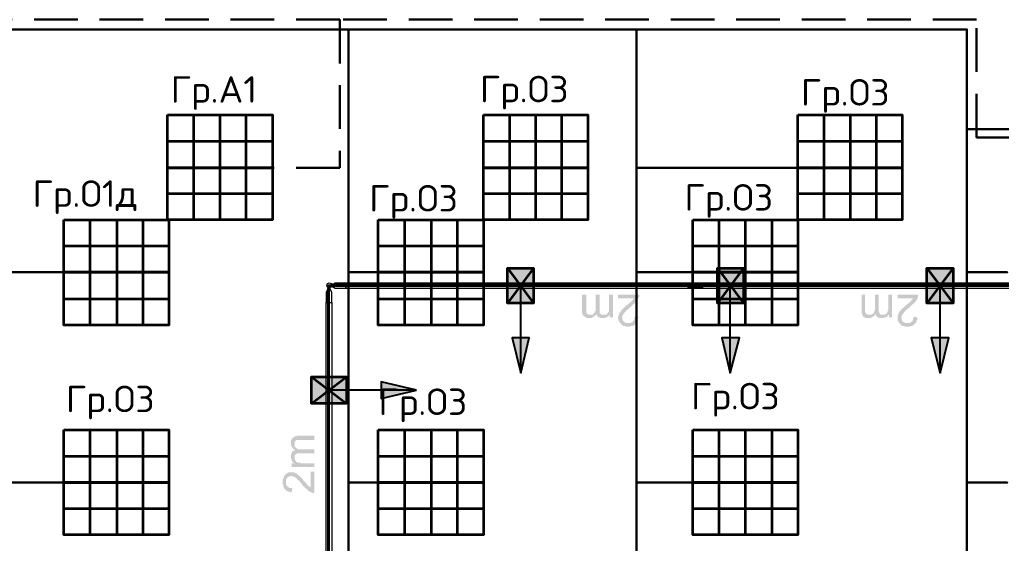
# Model space of a CAD drawing. Header units: metres. Extents: x -1525 to -1043, y -1331 to -1144.
# Drawn here: x -1447.07 to -1441.45, y -1212.29 to -1209.29 of the extents above; entities that cross this region are included whole.
import ezdxf

# ---------------------------------------------------------------- set-up
doc = ezdxf.new("R2010")
doc.units = ezdxf.units.M
doc.header["$MEASUREMENT"] = 0
doc.linetypes.add('( Hidden )', pattern=[0.375, 0.25, -0.125])
doc.layers.add('_ЭОМ', color=10, linetype='Continuous', lineweight=30)
doc.layers.add('ЭС', color=5, linetype='Continuous', lineweight=30)
for name, color, linetype in [('PDF _ITAB-bus', 3, 'Continuous'), ('PDF _ITAB-light', 3, 'Continuous'), ('PDF _ITAB-light direct', 2, 'Continuous')]:
    doc.layers.add(name, color=color, linetype=linetype)
doc.styles.get("Standard").update_dxf_attribs({"font": 'txt.shx', "width": 0.8, "height": 0.0025})

msp = doc.modelspace()

# ---------------------------------------------------------------- hatches: boundary and pattern name
at = {"layer": 'PDF _ITAB-bus', "linetype": 'Continuous', "lineweight": 13, "transparency": 33554559}
for points in [[(-1443.67430277, -1210.86523551), (-1443.67430277, -1210.99439736), (-1443.69448431, -1210.99439736), (-1443.69448431, -1210.97825213), (-1443.69448431, -1210.97825213), (-1443.69852062, -1210.98228844), (-1443.69852062, -1210.98228844), (-1443.70255693, -1210.98632475), (-1443.70255693, -1210.98632475), (-1443.70255693, -1210.99036105), (-1443.70659324, -1210.99036105), (-1443.70659324, -1210.99036105), (-1443.71062954, -1210.99439736), (-1443.71062954, -1210.99439736), (-1443.71466585, -1210.99439736), (-1443.71466585, -1210.99439736), (-1443.71870216, -1210.99439736), (-1443.71870216, -1210.99843367), (-1443.72273847, -1210.99843367), (-1443.72273847, -1210.99843367), (-1443.72677478, -1210.99843367), (-1443.73081108, -1210.99843367), (-1443.73081108, -1210.99843367), (-1443.73484739, -1210.99843367), (-1443.73484739, -1210.99843367), (-1443.7388837, -1210.99843367), (-1443.74292001, -1210.99843367), (-1443.74292001, -1210.99843367), (-1443.74695632, -1210.99843367), (-1443.75099262, -1210.99843367), (-1443.75099262, -1210.99439736), (-1443.75502893, -1210.99439736), (-1443.75502893, -1210.99439736), (-1443.75906524, -1210.99439736), (-1443.75906524, -1210.99439736), (-1443.75906524, -1210.99036105), (-1443.76310155, -1210.99036105), (-1443.76310155, -1210.98632475), (-1443.76713786, -1210.98632475), (-1443.76713786, -1210.98632475), (-1443.76713786, -1210.98228844), (-1443.76713786, -1210.97825213), (-1443.77117416, -1210.97825213), (-1443.77117416, -1210.97421582), (-1443.77117416, -1210.97825213), (-1443.77521047, -1210.98228844), (-1443.77521047, -1210.98228844), (-1443.77924678, -1210.98228844), (-1443.77924678, -1210.98632475), (-1443.77924678, -1210.98632475), (-1443.78328309, -1210.99036105), (-1443.78328309, -1210.99036105), (-1443.7873194, -1210.99036105), (-1443.7873194, -1210.99439736), (-1443.7913557, -1210.99439736), (-1443.7913557, -1210.99439736), (-1443.79539201, -1210.99439736), (-1443.79539201, -1210.99843367), (-1443.79942832, -1210.99843367), (-1443.80346463, -1210.99843367), (-1443.80346463, -1210.99843367), (-1443.80750094, -1210.99843367), (-1443.80750094, -1210.99843367), (-1443.81153724, -1210.99843367), (-1443.81557355, -1210.99843367), (-1443.81557355, -1210.99843367), (-1443.81960986, -1210.99843367), (-1443.82364617, -1210.99843367), (-1443.82364617, -1210.99843367), (-1443.82768248, -1210.99843367), (-1443.82768248, -1210.99439736), (-1443.83171878, -1210.99439736), (-1443.83171878, -1210.99439736), (-1443.83575509, -1210.99439736), (-1443.83575509, -1210.99036105), (-1443.8397914, -1210.99036105), (-1443.8397914, -1210.99036105), (-1443.8397914, -1210.98632475), (-1443.84382771, -1210.98632475), (-1443.84382771, -1210.98632475), (-1443.84382771, -1210.98228844), (-1443.84786402, -1210.98228844), (-1443.84786402, -1210.97825213), (-1443.84786402, -1210.97825213), (-1443.84786402, -1210.97421582), (-1443.84786402, -1210.97421582), (-1443.85190032, -1210.97017951), (-1443.85190032, -1210.96614321), (-1443.85190032, -1210.96614321), (-1443.85190032, -1210.9621069), (-1443.85190032, -1210.95807059), (-1443.85190032, -1210.95807059), (-1443.85190032, -1210.95403428), (-1443.85190032, -1210.86523551), (-1443.82768248, -1210.86523551), (-1443.82768248, -1210.94596167), (-1443.82768248, -1210.94999797), (-1443.82768248, -1210.95403428), (-1443.82768248, -1210.95807059), (-1443.82768248, -1210.95807059), (-1443.82768248, -1210.9621069), (-1443.82768248, -1210.9621069), (-1443.82768248, -1210.96614321), (-1443.82768248, -1210.96614321), (-1443.82768248, -1210.97017951), (-1443.82364617, -1210.97017951), (-1443.82364617, -1210.97421582), (-1443.81960986, -1210.97421582), (-1443.81960986, -1210.97421582), (-1443.81960986, -1210.97421582), (-1443.81557355, -1210.97825213), (-1443.81557355, -1210.97825213), (-1443.81153724, -1210.97825213), (-1443.81153724, -1210.97825213), (-1443.80750094, -1210.97825213), (-1443.80750094, -1210.97825213), (-1443.80346463, -1210.97825213), (-1443.79942832, -1210.97825213), (-1443.79942832, -1210.97825213), (-1443.79539201, -1210.97825213), (-1443.79539201, -1210.97825213), (-1443.7913557, -1210.97825213), (-1443.7913557, -1210.97421582), (-1443.7873194, -1210.97421582), (-1443.7873194, -1210.97421582), (-1443.78328309, -1210.97017951), (-1443.78328309, -1210.97017951), (-1443.78328309, -1210.97017951), (-1443.77924678, -1210.96614321), (-1443.77924678, -1210.96614321), (-1443.77924678, -1210.9621069), (-1443.77924678, -1210.9621069), (-1443.77521047, -1210.95807059), (-1443.77521047, -1210.95807059), (-1443.77521047, -1210.95403428), (-1443.77521047, -1210.95403428), (-1443.77521047, -1210.94999797), (-1443.77521047, -1210.94596167), (-1443.77521047, -1210.94192536), (-1443.77521047, -1210.94192536), (-1443.77521047, -1210.86523551), (-1443.75099262, -1210.86523551), (-1443.75099262, -1210.94999797), (-1443.75099262, -1210.95403428), (-1443.75099262, -1210.95807059), (-1443.75099262, -1210.95807059), (-1443.75099262, -1210.9621069), (-1443.75099262, -1210.9621069), (-1443.75099262, -1210.96614321), (-1443.75099262, -1210.97017951), (-1443.74695632, -1210.97017951), (-1443.74695632, -1210.97017951), (-1443.74695632, -1210.97421582), (-1443.74695632, -1210.97421582), (-1443.74292001, -1210.97421582), (-1443.74292001, -1210.97825213), (-1443.7388837, -1210.97825213), (-1443.7388837, -1210.97825213), (-1443.73484739, -1210.97825213), (-1443.73081108, -1210.97825213), (-1443.73081108, -1210.97825213), (-1443.73081108, -1210.97825213), (-1443.72677478, -1210.97825213), (-1443.72273847, -1210.97825213), (-1443.72273847, -1210.97825213), (-1443.71870216, -1210.97825213), (-1443.71870216, -1210.97825213), (-1443.71466585, -1210.97825213), (-1443.71062954, -1210.97421582), (-1443.71062954, -1210.97421582), (-1443.71062954, -1210.97421582), (-1443.70659324, -1210.97017951), (-1443.70659324, -1210.97017951), (-1443.70659324, -1210.97017951), (-1443.70255693, -1210.96614321), (-1443.70255693, -1210.96614321), (-1443.70255693, -1210.9621069), (-1443.69852062, -1210.9621069), (-1443.69852062, -1210.95807059), (-1443.69852062, -1210.95807059), (-1443.69852062, -1210.95403428), (-1443.69852062, -1210.95403428), (-1443.69852062, -1210.94999797), (-1443.69852062, -1210.94596167), (-1443.69852062, -1210.94596167), (-1443.69852062, -1210.94192536), (-1443.69852062, -1210.93788905), (-1443.69852062, -1210.93788905), (-1443.69852062, -1210.93385274), (-1443.69852062, -1210.93385274), (-1443.69852062, -1210.86523551)], [(-1443.64604862, -1210.88541705), (-1443.64604862, -1210.86523551), (-1443.52495938, -1210.86523551), (-1443.52495938, -1210.86927181), (-1443.52495938, -1210.86927181), (-1443.52495938, -1210.87330812), (-1443.52495938, -1210.87734443), (-1443.52899568, -1210.87734443), (-1443.52899568, -1210.88138074), (-1443.52899568, -1210.88138074), (-1443.52899568, -1210.88138074), (-1443.52899568, -1210.88541705), (-1443.53303199, -1210.88541705), (-1443.53303199, -1210.88945335), (-1443.53303199, -1210.89348966), (-1443.53303199, -1210.89348966), (-1443.5370683, -1210.89752597), (-1443.5370683, -1210.89752597), (-1443.54110461, -1210.90156228), (-1443.54110461, -1210.90156228), (-1443.54110461, -1210.90559859), (-1443.54110461, -1210.90559859), (-1443.54514092, -1210.90559859), (-1443.54514092, -1210.90963489), (-1443.54917722, -1210.90963489), (-1443.54917722, -1210.90963489), (-1443.54917722, -1210.9136712), (-1443.55321353, -1210.9136712), (-1443.55321353, -1210.91770751), (-1443.55724984, -1210.91770751), (-1443.55724984, -1210.91770751), (-1443.56128615, -1210.92174382), (-1443.56128615, -1210.92174382), (-1443.56532246, -1210.92578013), (-1443.56532246, -1210.92578013), (-1443.56935876, -1210.92981643), (-1443.56935876, -1210.92981643), (-1443.57339507, -1210.93385274), (-1443.57339507, -1210.93385274), (-1443.57743138, -1210.93788905), (-1443.58146769, -1210.93788905), (-1443.58146769, -1210.94192536), (-1443.585504, -1210.94192536), (-1443.585504, -1210.94596167), (-1443.5895403, -1210.94596167), (-1443.5895403, -1210.94999797), (-1443.59357661, -1210.94999797), (-1443.59357661, -1210.94999797), (-1443.59761292, -1210.95403428), (-1443.59761292, -1210.95403428), (-1443.60164923, -1210.95807059), (-1443.60164923, -1210.95807059), (-1443.60164923, -1210.9621069), (-1443.60568554, -1210.9621069), (-1443.60568554, -1210.9621069), (-1443.60568554, -1210.96614321), (-1443.60972184, -1210.96614321), (-1443.60972184, -1210.96614321), (-1443.60972184, -1210.97017951), (-1443.60972184, -1210.97017951), (-1443.61375815, -1210.97421582), (-1443.61375815, -1210.97421582), (-1443.61779446, -1210.97825213), (-1443.61779446, -1210.97825213), (-1443.61779446, -1210.98228844), (-1443.61779446, -1210.98228844), (-1443.62183077, -1210.98632475), (-1443.62183077, -1210.99036105), (-1443.62183077, -1210.99036105), (-1443.62183077, -1210.99439736), (-1443.62183077, -1210.99439736), (-1443.62183077, -1210.99843367), (-1443.62183077, -1210.99843367), (-1443.62183077, -1211.00246998), (-1443.62183077, -1211.00246998), (-1443.62183077, -1211.00650629), (-1443.61779446, -1211.01054259), (-1443.61779446, -1211.01054259), (-1443.61779446, -1211.0145789), (-1443.61779446, -1211.0145789), (-1443.61375815, -1211.01861521), (-1443.61375815, -1211.01861521), (-1443.61375815, -1211.01861521), (-1443.60972184, -1211.01861521), (-1443.60972184, -1211.02265152), (-1443.60568554, -1211.02265152), (-1443.60568554, -1211.02265152), (-1443.60164923, -1211.02668783), (-1443.60164923, -1211.02668783), (-1443.59761292, -1211.02668783), (-1443.59761292, -1211.02668783), (-1443.59357661, -1211.02668783), (-1443.5895403, -1211.02668783), (-1443.5895403, -1211.02668783), (-1443.585504, -1211.02668783), (-1443.58146769, -1211.02668783), (-1443.58146769, -1211.02668783), (-1443.57743138, -1211.02668783), (-1443.57339507, -1211.02668783), (-1443.57339507, -1211.02668783), (-1443.56935876, -1211.02265152), (-1443.56935876, -1211.02265152), (-1443.56532246, -1211.02265152), (-1443.56532246, -1211.01861521), (-1443.56128615, -1211.01861521), (-1443.56128615, -1211.01861521), (-1443.56128615, -1211.01861521), (-1443.56128615, -1211.0145789), (-1443.55724984, -1211.0145789), (-1443.55724984, -1211.01054259), (-1443.55724984, -1211.01054259), (-1443.55321353, -1211.00650629), (-1443.55321353, -1211.00246998), (-1443.55321353, -1211.00246998), (-1443.55321353, -1210.99843367), (-1443.55321353, -1210.99843367), (-1443.55321353, -1210.99439736), (-1443.55321353, -1210.99036105), (-1443.52899568, -1210.99439736), (-1443.52899568, -1210.99843367), (-1443.52899568, -1210.99843367), (-1443.53303199, -1211.00246998), (-1443.53303199, -1211.00650629), (-1443.53303199, -1211.00650629), (-1443.53303199, -1211.01054259), (-1443.53303199, -1211.01054259), (-1443.53303199, -1211.0145789), (-1443.5370683, -1211.01861521), (-1443.5370683, -1211.01861521), (-1443.5370683, -1211.02265152), (-1443.54110461, -1211.02265152), (-1443.54110461, -1211.02668783), (-1443.54110461, -1211.02668783), (-1443.54514092, -1211.02668783), (-1443.54514092, -1211.03072413), (-1443.54514092, -1211.03072413), (-1443.54917722, -1211.03476044), (-1443.54917722, -1211.03476044), (-1443.54917722, -1211.03476044), (-1443.55321353, -1211.03879675), (-1443.55321353, -1211.03879675), (-1443.55724984, -1211.03879675), (-1443.55724984, -1211.03879675), (-1443.56128615, -1211.04283306), (-1443.56532246, -1211.04283306), (-1443.56532246, -1211.04283306), (-1443.56935876, -1211.04283306), (-1443.56935876, -1211.04283306), (-1443.57339507, -1211.04283306), (-1443.57743138, -1211.04686937), (-1443.57743138, -1211.04686937), (-1443.58146769, -1211.04686937), (-1443.58146769, -1211.04686937), (-1443.585504, -1211.04686937), (-1443.5895403, -1211.04686937), (-1443.5895403, -1211.04686937), (-1443.59357661, -1211.04686937), (-1443.59761292, -1211.04686937), (-1443.59761292, -1211.04686937), (-1443.60164923, -1211.04686937), (-1443.60568554, -1211.04283306), (-1443.60568554, -1211.04283306), (-1443.60972184, -1211.04283306), (-1443.60972184, -1211.04283306), (-1443.61375815, -1211.04283306), (-1443.61779446, -1211.04283306), (-1443.61779446, -1211.03879675), (-1443.62183077, -1211.03879675), (-1443.62183077, -1211.03879675), (-1443.62586708, -1211.03476044), (-1443.62586708, -1211.03476044), (-1443.62586708, -1211.03476044), (-1443.62990338, -1211.03072413), (-1443.62990338, -1211.03072413), (-1443.62990338, -1211.03072413), (-1443.63393969, -1211.02668783), (-1443.63393969, -1211.02668783), (-1443.637976, -1211.02265152), (-1443.637976, -1211.02265152), (-1443.637976, -1211.01861521), (-1443.637976, -1211.01861521), (-1443.64201231, -1211.0145789), (-1443.64201231, -1211.0145789), (-1443.64201231, -1211.01054259), (-1443.64201231, -1211.01054259), (-1443.64201231, -1211.00650629), (-1443.64201231, -1211.00650629), (-1443.64604862, -1211.00246998), (-1443.64604862, -1210.99843367), (-1443.64604862, -1210.99843367), (-1443.64604862, -1210.99439736), (-1443.64604862, -1210.99439736), (-1443.64604862, -1210.99036105), (-1443.64604862, -1210.99036105), (-1443.64201231, -1210.98632475), (-1443.64201231, -1210.98228844), (-1443.64201231, -1210.98228844), (-1443.64201231, -1210.97825213), (-1443.64201231, -1210.97825213), (-1443.64201231, -1210.97421582), (-1443.637976, -1210.97421582), (-1443.637976, -1210.97017951), (-1443.637976, -1210.97017951), (-1443.637976, -1210.96614321), (-1443.63393969, -1210.96614321), (-1443.63393969, -1210.9621069), (-1443.62990338, -1210.9621069), (-1443.62990338, -1210.95807059), (-1443.62990338, -1210.95807059), (-1443.62586708, -1210.95403428), (-1443.62586708, -1210.95403428), (-1443.62586708, -1210.94999797), (-1443.62183077, -1210.94999797), (-1443.62183077, -1210.94999797), (-1443.62183077, -1210.94596167), (-1443.61779446, -1210.94596167), (-1443.61779446, -1210.94596167), (-1443.61779446, -1210.94192536), (-1443.61375815, -1210.94192536), (-1443.61375815, -1210.93788905), (-1443.60972184, -1210.93788905), (-1443.60972184, -1210.93788905), (-1443.60568554, -1210.93385274), (-1443.60568554, -1210.93385274), (-1443.60164923, -1210.92981643), (-1443.60164923, -1210.92981643), (-1443.59761292, -1210.92578013), (-1443.59357661, -1210.92578013), (-1443.59357661, -1210.92174382), (-1443.5895403, -1210.92174382), (-1443.5895403, -1210.91770751), (-1443.585504, -1210.91770751), (-1443.58146769, -1210.9136712), (-1443.58146769, -1210.9136712), (-1443.57743138, -1210.90963489), (-1443.57743138, -1210.90963489), (-1443.57339507, -1210.90559859), (-1443.57339507, -1210.90559859), (-1443.56935876, -1210.90559859), (-1443.56935876, -1210.90156228), (-1443.56935876, -1210.90156228), (-1443.56935876, -1210.90156228), (-1443.56532246, -1210.89752597), (-1443.56532246, -1210.89752597), (-1443.56532246, -1210.89752597), (-1443.56128615, -1210.89348966), (-1443.56128615, -1210.89348966), (-1443.56128615, -1210.88945335), (-1443.55724984, -1210.88945335), (-1443.55724984, -1210.88541705), (-1443.55724984, -1210.88541705)], [(-1442.07862077, -1210.86523551), (-1442.07862077, -1210.99439736), (-1442.094766, -1210.99439736), (-1442.094766, -1210.97825213), (-1442.09880231, -1210.97825213), (-1442.09880231, -1210.98228844), (-1442.10283862, -1210.98228844), (-1442.10283862, -1210.98632475), (-1442.10283862, -1210.98632475), (-1442.10687493, -1210.99036105), (-1442.10687493, -1210.99036105), (-1442.11091123, -1210.99036105), (-1442.11091123, -1210.99439736), (-1442.11494754, -1210.99439736), (-1442.11494754, -1210.99439736), (-1442.11898385, -1210.99439736), (-1442.11898385, -1210.99439736), (-1442.12302016, -1210.99843367), (-1442.12302016, -1210.99843367), (-1442.12705647, -1210.99843367), (-1442.13109277, -1210.99843367), (-1442.13109277, -1210.99843367), (-1442.13512908, -1210.99843367), (-1442.13512908, -1210.99843367), (-1442.13916539, -1210.99843367), (-1442.1432017, -1210.99843367), (-1442.1432017, -1210.99843367), (-1442.14723801, -1210.99843367), (-1442.15127431, -1210.99843367), (-1442.15127431, -1210.99843367), (-1442.15531062, -1210.99439736), (-1442.15531062, -1210.99439736), (-1442.15934693, -1210.99439736), (-1442.15934693, -1210.99439736), (-1442.15934693, -1210.99439736), (-1442.16338324, -1210.99036105), (-1442.16338324, -1210.99036105), (-1442.16741955, -1210.98632475), (-1442.16741955, -1210.98632475), (-1442.16741955, -1210.98632475), (-1442.17145585, -1210.98228844), (-1442.17145585, -1210.97825213), (-1442.17145585, -1210.97825213), (-1442.17145585, -1210.97421582), (-1442.17549216, -1210.97825213), (-1442.17549216, -1210.98228844), (-1442.17952847, -1210.98228844), (-1442.17952847, -1210.98228844), (-1442.17952847, -1210.98632475), (-1442.18356478, -1210.98632475), (-1442.18356478, -1210.99036105), (-1442.18760109, -1210.99036105), (-1442.18760109, -1210.99036105), (-1442.19163739, -1210.99439736), (-1442.19163739, -1210.99439736), (-1442.1956737, -1210.99439736), (-1442.1956737, -1210.99439736), (-1442.19971001, -1210.99843367), (-1442.19971001, -1210.99843367), (-1442.20374632, -1210.99843367), (-1442.20778263, -1210.99843367), (-1442.20778263, -1210.99843367), (-1442.21181893, -1210.99843367), (-1442.21181893, -1210.99843367), (-1442.21585524, -1210.99843367), (-1442.21989155, -1210.99843367), (-1442.21989155, -1210.99843367), (-1442.22392786, -1210.99843367), (-1442.22796417, -1210.99843367), (-1442.22796417, -1210.99843367), (-1442.23200047, -1210.99439736), (-1442.23200047, -1210.99439736), (-1442.23603678, -1210.99439736), (-1442.23603678, -1210.99439736), (-1442.24007309, -1210.99036105), (-1442.24007309, -1210.99036105), (-1442.2441094, -1210.99036105), (-1442.2441094, -1210.98632475), (-1442.2441094, -1210.98632475), (-1442.2441094, -1210.98632475), (-1442.24814571, -1210.98228844), (-1442.24814571, -1210.98228844), (-1442.24814571, -1210.97825213), (-1442.24814571, -1210.97825213), (-1442.25218201, -1210.97421582), (-1442.25218201, -1210.97421582), (-1442.25218201, -1210.97017951), (-1442.25218201, -1210.96614321), (-1442.25218201, -1210.96614321), (-1442.25218201, -1210.9621069), (-1442.25218201, -1210.95807059), (-1442.25218201, -1210.95807059), (-1442.25218201, -1210.95403428), (-1442.25218201, -1210.86523551), (-1442.23200047, -1210.86523551), (-1442.23200047, -1210.94596167), (-1442.23200047, -1210.94999797), (-1442.23200047, -1210.95403428), (-1442.23200047, -1210.95807059), (-1442.23200047, -1210.95807059), (-1442.23200047, -1210.9621069), (-1442.23200047, -1210.9621069), (-1442.23200047, -1210.96614321), (-1442.22796417, -1210.96614321), (-1442.22796417, -1210.97017951), (-1442.22796417, -1210.97017951), (-1442.22392786, -1210.97421582), (-1442.22392786, -1210.97421582), (-1442.21989155, -1210.97421582), (-1442.21989155, -1210.97421582), (-1442.21989155, -1210.97825213), (-1442.21585524, -1210.97825213), (-1442.21585524, -1210.97825213), (-1442.21181893, -1210.97825213), (-1442.21181893, -1210.97825213), (-1442.20778263, -1210.97825213), (-1442.20778263, -1210.97825213), (-1442.20374632, -1210.97825213), (-1442.19971001, -1210.97825213), (-1442.19971001, -1210.97825213), (-1442.1956737, -1210.97825213), (-1442.1956737, -1210.97825213), (-1442.19163739, -1210.97421582), (-1442.19163739, -1210.97421582), (-1442.18760109, -1210.97421582), (-1442.18760109, -1210.97017951), (-1442.18760109, -1210.97017951), (-1442.18356478, -1210.97017951), (-1442.18356478, -1210.96614321), (-1442.18356478, -1210.96614321), (-1442.17952847, -1210.9621069), (-1442.17952847, -1210.9621069), (-1442.17952847, -1210.95807059), (-1442.17952847, -1210.95807059), (-1442.17952847, -1210.95403428), (-1442.17549216, -1210.95403428), (-1442.17549216, -1210.94999797), (-1442.17549216, -1210.94596167), (-1442.17549216, -1210.94192536), (-1442.17549216, -1210.94192536), (-1442.17549216, -1210.86523551), (-1442.15531062, -1210.86523551), (-1442.15531062, -1210.94999797), (-1442.15531062, -1210.95403428), (-1442.15531062, -1210.95807059), (-1442.15531062, -1210.95807059), (-1442.15531062, -1210.9621069), (-1442.15127431, -1210.9621069), (-1442.15127431, -1210.96614321), (-1442.15127431, -1210.97017951), (-1442.15127431, -1210.97017951), (-1442.15127431, -1210.97017951), (-1442.14723801, -1210.97421582), (-1442.14723801, -1210.97421582), (-1442.14723801, -1210.97421582), (-1442.1432017, -1210.97825213), (-1442.1432017, -1210.97825213), (-1442.13916539, -1210.97825213), (-1442.13916539, -1210.97825213), (-1442.13512908, -1210.97825213), (-1442.13109277, -1210.97825213), (-1442.13109277, -1210.97825213), (-1442.12705647, -1210.97825213), (-1442.12705647, -1210.97825213), (-1442.12302016, -1210.97825213), (-1442.12302016, -1210.97825213), (-1442.11898385, -1210.97825213), (-1442.11898385, -1210.97825213), (-1442.11494754, -1210.97421582), (-1442.11494754, -1210.97421582), (-1442.11091123, -1210.97421582), (-1442.11091123, -1210.97017951), (-1442.10687493, -1210.97017951), (-1442.10687493, -1210.97017951), (-1442.10687493, -1210.96614321), (-1442.10283862, -1210.96614321), (-1442.10283862, -1210.9621069), (-1442.10283862, -1210.9621069), (-1442.10283862, -1210.95807059), (-1442.10283862, -1210.95807059), (-1442.10283862, -1210.95403428), (-1442.09880231, -1210.95403428), (-1442.09880231, -1210.94999797), (-1442.09880231, -1210.94596167), (-1442.09880231, -1210.94596167), (-1442.09880231, -1210.94192536), (-1442.09880231, -1210.93788905), (-1442.09880231, -1210.93788905), (-1442.09880231, -1210.93385274), (-1442.09880231, -1210.93385274), (-1442.09880231, -1210.86523551)], [(-1442.04633031, -1210.88541705), (-1442.04633031, -1210.86523551), (-1441.92927737, -1210.86523551), (-1441.92927737, -1210.86927181), (-1441.92927737, -1210.86927181), (-1441.92927737, -1210.87330812), (-1441.92927737, -1210.87734443), (-1441.92927737, -1210.87734443), (-1441.92927737, -1210.88138074), (-1441.92927737, -1210.88138074), (-1441.93331368, -1210.88138074), (-1441.93331368, -1210.88541705), (-1441.93331368, -1210.88541705), (-1441.93331368, -1210.88945335), (-1441.93734999, -1210.89348966), (-1441.93734999, -1210.89348966), (-1441.93734999, -1210.89752597), (-1441.9413863, -1210.89752597), (-1441.9413863, -1210.90156228), (-1441.9413863, -1210.90156228), (-1441.94542261, -1210.90559859), (-1441.94542261, -1210.90559859), (-1441.94542261, -1210.90559859), (-1441.94945891, -1210.90963489), (-1441.94945891, -1210.90963489), (-1441.94945891, -1210.90963489), (-1441.95349522, -1210.9136712), (-1441.95349522, -1210.9136712), (-1441.95753153, -1210.91770751), (-1441.95753153, -1210.91770751), (-1441.96156784, -1210.91770751), (-1441.96156784, -1210.92174382), (-1441.96156784, -1210.92174382), (-1441.96560415, -1210.92578013), (-1441.96964045, -1210.92578013), (-1441.96964045, -1210.92981643), (-1441.97367676, -1210.92981643), (-1441.97367676, -1210.93385274), (-1441.97771307, -1210.93385274), (-1441.97771307, -1210.93788905), (-1441.98174938, -1210.93788905), (-1441.98578569, -1210.94192536), (-1441.98578569, -1210.94192536), (-1441.98982199, -1210.94596167), (-1441.98982199, -1210.94596167), (-1441.9938583, -1210.94999797), (-1441.9938583, -1210.94999797), (-1441.99789461, -1210.94999797), (-1441.99789461, -1210.95403428), (-1442.00193092, -1210.95403428), (-1442.00193092, -1210.95807059), (-1442.00193092, -1210.95807059), (-1442.00596723, -1210.9621069), (-1442.00596723, -1210.9621069), (-1442.01000353, -1210.9621069), (-1442.01000353, -1210.96614321), (-1442.01000353, -1210.96614321), (-1442.01000353, -1210.96614321), (-1442.01403984, -1210.97017951), (-1442.01403984, -1210.97017951), (-1442.01403984, -1210.97421582), (-1442.01807615, -1210.97421582), (-1442.01807615, -1210.97825213), (-1442.01807615, -1210.97825213), (-1442.02211246, -1210.98228844), (-1442.02211246, -1210.98228844), (-1442.02211246, -1210.98632475), (-1442.02211246, -1210.99036105), (-1442.02211246, -1210.99036105), (-1442.02211246, -1210.99439736), (-1442.02614877, -1210.99439736), (-1442.02614877, -1210.99843367), (-1442.02211246, -1210.99843367), (-1442.02211246, -1211.00246998), (-1442.02211246, -1211.00246998), (-1442.02211246, -1211.00650629), (-1442.02211246, -1211.01054259), (-1442.02211246, -1211.01054259), (-1442.01807615, -1211.0145789), (-1442.01807615, -1211.0145789), (-1442.01807615, -1211.01861521), (-1442.01403984, -1211.01861521), (-1442.01403984, -1211.01861521), (-1442.01403984, -1211.01861521), (-1442.01000353, -1211.02265152), (-1442.01000353, -1211.02265152), (-1442.00596723, -1211.02265152), (-1442.00596723, -1211.02668783), (-1442.00193092, -1211.02668783), (-1442.00193092, -1211.02668783), (-1441.99789461, -1211.02668783), (-1441.9938583, -1211.02668783), (-1441.9938583, -1211.02668783), (-1441.98982199, -1211.02668783), (-1441.98578569, -1211.02668783), (-1441.98578569, -1211.02668783), (-1441.98174938, -1211.02668783), (-1441.98174938, -1211.02668783), (-1441.97771307, -1211.02668783), (-1441.97367676, -1211.02668783), (-1441.97367676, -1211.02265152), (-1441.96964045, -1211.02265152), (-1441.96964045, -1211.02265152), (-1441.96560415, -1211.01861521), (-1441.96560415, -1211.01861521), (-1441.96560415, -1211.01861521), (-1441.96156784, -1211.01861521), (-1441.96156784, -1211.0145789), (-1441.96156784, -1211.0145789), (-1441.95753153, -1211.01054259), (-1441.95753153, -1211.01054259), (-1441.95753153, -1211.00650629), (-1441.95753153, -1211.00246998), (-1441.95753153, -1211.00246998), (-1441.95753153, -1210.99843367), (-1441.95349522, -1210.99843367), (-1441.95349522, -1210.99439736), (-1441.95349522, -1210.99036105), (-1441.93331368, -1210.99439736), (-1441.93331368, -1210.99843367), (-1441.93331368, -1210.99843367), (-1441.93331368, -1211.00246998), (-1441.93331368, -1211.00650629), (-1441.93331368, -1211.00650629), (-1441.93734999, -1211.01054259), (-1441.93734999, -1211.01054259), (-1441.93734999, -1211.0145789), (-1441.93734999, -1211.01861521), (-1441.93734999, -1211.01861521), (-1441.9413863, -1211.02265152), (-1441.9413863, -1211.02265152), (-1441.9413863, -1211.02668783), (-1441.94542261, -1211.02668783), (-1441.94542261, -1211.02668783), (-1441.94542261, -1211.03072413), (-1441.94945891, -1211.03072413), (-1441.94945891, -1211.03476044), (-1441.95349522, -1211.03476044), (-1441.95349522, -1211.03476044), (-1441.95349522, -1211.03879675), (-1441.95753153, -1211.03879675), (-1441.95753153, -1211.03879675), (-1441.96156784, -1211.03879675), (-1441.96156784, -1211.04283306), (-1441.96560415, -1211.04283306), (-1441.96964045, -1211.04283306), (-1441.96964045, -1211.04283306), (-1441.97367676, -1211.04283306), (-1441.97367676, -1211.04283306), (-1441.97771307, -1211.04686937), (-1441.98174938, -1211.04686937), (-1441.98174938, -1211.04686937), (-1441.98578569, -1211.04686937), (-1441.98982199, -1211.04686937), (-1441.98982199, -1211.04686937), (-1441.9938583, -1211.04686937), (-1441.99789461, -1211.04686937), (-1441.99789461, -1211.04686937), (-1442.00193092, -1211.04686937), (-1442.00596723, -1211.04686937), (-1442.00596723, -1211.04283306), (-1442.01000353, -1211.04283306), (-1442.01000353, -1211.04283306), (-1442.01403984, -1211.04283306), (-1442.01807615, -1211.04283306), (-1442.01807615, -1211.04283306), (-1442.02211246, -1211.03879675), (-1442.02211246, -1211.03879675), (-1442.02614877, -1211.03879675), (-1442.02614877, -1211.03476044), (-1442.02614877, -1211.03476044), (-1442.03018507, -1211.03476044), (-1442.03018507, -1211.03072413), (-1442.03018507, -1211.03072413), (-1442.03422138, -1211.03072413), (-1442.03422138, -1211.02668783), (-1442.03825769, -1211.02668783), (-1442.03825769, -1211.02265152), (-1442.03825769, -1211.02265152), (-1442.042294, -1211.01861521), (-1442.042294, -1211.01861521), (-1442.042294, -1211.0145789), (-1442.042294, -1211.0145789), (-1442.04633031, -1211.01054259), (-1442.04633031, -1211.01054259), (-1442.04633031, -1211.00650629), (-1442.04633031, -1211.00650629), (-1442.04633031, -1211.00246998), (-1442.04633031, -1210.99843367), (-1442.04633031, -1210.99843367), (-1442.04633031, -1210.99439736), (-1442.04633031, -1210.99439736), (-1442.04633031, -1210.99036105), (-1442.04633031, -1210.99036105), (-1442.04633031, -1210.98632475), (-1442.04633031, -1210.98228844), (-1442.04633031, -1210.98228844), (-1442.042294, -1210.97825213), (-1442.042294, -1210.97825213), (-1442.042294, -1210.97421582), (-1442.042294, -1210.97421582), (-1442.042294, -1210.97017951), (-1442.03825769, -1210.97017951), (-1442.03825769, -1210.96614321), (-1442.03825769, -1210.96614321), (-1442.03422138, -1210.9621069), (-1442.03422138, -1210.9621069), (-1442.03422138, -1210.95807059), (-1442.03018507, -1210.95807059), (-1442.03018507, -1210.95403428), (-1442.02614877, -1210.95403428), (-1442.02614877, -1210.94999797), (-1442.02614877, -1210.94999797), (-1442.02614877, -1210.94999797), (-1442.02211246, -1210.94596167), (-1442.02211246, -1210.94596167), (-1442.01807615, -1210.94596167), (-1442.01807615, -1210.94192536), (-1442.01807615, -1210.94192536), (-1442.01403984, -1210.93788905), (-1442.01403984, -1210.93788905), (-1442.01000353, -1210.93788905), (-1442.01000353, -1210.93385274), (-1442.00596723, -1210.93385274), (-1442.00596723, -1210.92981643), (-1442.00193092, -1210.92981643), (-1442.00193092, -1210.92578013), (-1441.99789461, -1210.92578013), (-1441.9938583, -1210.92174382), (-1441.9938583, -1210.92174382), (-1441.98982199, -1210.91770751), (-1441.98982199, -1210.91770751), (-1441.98578569, -1210.9136712), (-1441.98174938, -1210.9136712), (-1441.98174938, -1210.90963489), (-1441.97771307, -1210.90963489), (-1441.97771307, -1210.90559859), (-1441.97367676, -1210.90559859), (-1441.97367676, -1210.90559859), (-1441.97367676, -1210.90156228), (-1441.96964045, -1210.90156228), (-1441.96964045, -1210.90156228), (-1441.96964045, -1210.89752597), (-1441.96964045, -1210.89752597), (-1441.96560415, -1210.89752597), (-1441.96560415, -1210.89348966), (-1441.96156784, -1210.89348966), (-1441.96156784, -1210.88945335), (-1441.96156784, -1210.88945335), (-1441.95753153, -1210.88541705), (-1441.95753153, -1210.88541705)], [(-1445.38510093, -1211.84867737), (-1445.51426278, -1211.84867737), (-1445.51426278, -1211.82849583), (-1445.49811755, -1211.82849583), (-1445.49811755, -1211.82849583), (-1445.50215386, -1211.82445952), (-1445.50215386, -1211.82445952), (-1445.50619017, -1211.82445952), (-1445.50619017, -1211.82042321), (-1445.51022647, -1211.82042321), (-1445.51022647, -1211.8163869), (-1445.51022647, -1211.8163869), (-1445.51426278, -1211.8123506), (-1445.51426278, -1211.8123506), (-1445.51426278, -1211.8123506), (-1445.51426278, -1211.80831429), (-1445.51426278, -1211.80427798), (-1445.51829909, -1211.80427798), (-1445.51829909, -1211.80024167), (-1445.51829909, -1211.80024167), (-1445.51829909, -1211.79620536), (-1445.51829909, -1211.79216906), (-1445.51829909, -1211.79216906), (-1445.51829909, -1211.78813275), (-1445.51829909, -1211.78813275), (-1445.51829909, -1211.78409644), (-1445.51829909, -1211.78006013), (-1445.51829909, -1211.78006013), (-1445.51829909, -1211.77602382), (-1445.51829909, -1211.77602382), (-1445.51426278, -1211.77198752), (-1445.51426278, -1211.76795121), (-1445.51426278, -1211.76795121), (-1445.51426278, -1211.7639149), (-1445.51426278, -1211.7639149), (-1445.51022647, -1211.7639149), (-1445.51022647, -1211.75987859), (-1445.50619017, -1211.75987859), (-1445.50619017, -1211.75987859), (-1445.50215386, -1211.75584228), (-1445.50215386, -1211.75584228), (-1445.49811755, -1211.75584228), (-1445.49811755, -1211.75180598), (-1445.49408124, -1211.75180598), (-1445.49811755, -1211.75180598), (-1445.49811755, -1211.74776967), (-1445.50215386, -1211.74776967), (-1445.50215386, -1211.74776967), (-1445.50619017, -1211.74373336), (-1445.50619017, -1211.74373336), (-1445.51022647, -1211.73969705), (-1445.51022647, -1211.73969705), (-1445.51022647, -1211.73566074), (-1445.51426278, -1211.73566074), (-1445.51426278, -1211.73162444), (-1445.51426278, -1211.73162444), (-1445.51426278, -1211.72758813), (-1445.51829909, -1211.72758813), (-1445.51829909, -1211.72355182), (-1445.51829909, -1211.72355182), (-1445.51829909, -1211.71951551), (-1445.51829909, -1211.7154792), (-1445.51829909, -1211.7154792), (-1445.51829909, -1211.7114429), (-1445.51829909, -1211.7114429), (-1445.51829909, -1211.70740659), (-1445.51829909, -1211.70337028), (-1445.51829909, -1211.70337028), (-1445.51829909, -1211.69933397), (-1445.51829909, -1211.69529766), (-1445.51426278, -1211.69529766), (-1445.51426278, -1211.69126136), (-1445.51426278, -1211.69126136), (-1445.51426278, -1211.68722505), (-1445.51022647, -1211.68722505), (-1445.51022647, -1211.68318874), (-1445.51022647, -1211.68318874), (-1445.50619017, -1211.68318874), (-1445.50619017, -1211.68318874), (-1445.50619017, -1211.67915243), (-1445.50215386, -1211.67915243), (-1445.50215386, -1211.67915243), (-1445.49811755, -1211.67511612), (-1445.49811755, -1211.67511612), (-1445.49408124, -1211.67511612), (-1445.49408124, -1211.67511612), (-1445.49004493, -1211.67511612), (-1445.48600863, -1211.67511612), (-1445.48600863, -1211.67107982), (-1445.48197232, -1211.67107982), (-1445.47793601, -1211.67107982), (-1445.47793601, -1211.67107982), (-1445.4738997, -1211.67107982), (-1445.38510093, -1211.67107982), (-1445.38510093, -1211.69529766), (-1445.46582709, -1211.69529766), (-1445.46986339, -1211.69529766), (-1445.4738997, -1211.69529766), (-1445.47793601, -1211.69529766), (-1445.47793601, -1211.69529766), (-1445.48197232, -1211.69529766), (-1445.48197232, -1211.69529766), (-1445.48600863, -1211.69529766), (-1445.48600863, -1211.69529766), (-1445.49004493, -1211.69933397), (-1445.49004493, -1211.69933397), (-1445.49408124, -1211.69933397), (-1445.49408124, -1211.70337028), (-1445.49408124, -1211.70337028), (-1445.49408124, -1211.70337028), (-1445.49811755, -1211.70740659), (-1445.49811755, -1211.70740659), (-1445.49811755, -1211.7114429), (-1445.49811755, -1211.7114429), (-1445.49811755, -1211.7154792), (-1445.49811755, -1211.7154792), (-1445.49811755, -1211.71951551), (-1445.49811755, -1211.72355182), (-1445.49811755, -1211.72355182), (-1445.49811755, -1211.72758813), (-1445.49811755, -1211.73162444), (-1445.49811755, -1211.73162444), (-1445.49408124, -1211.73566074), (-1445.49408124, -1211.73566074), (-1445.49408124, -1211.73969705), (-1445.49004493, -1211.73969705), (-1445.49004493, -1211.73969705), (-1445.49004493, -1211.73969705), (-1445.48600863, -1211.74373336), (-1445.48600863, -1211.74373336), (-1445.48197232, -1211.74373336), (-1445.48197232, -1211.74776967), (-1445.47793601, -1211.74776967), (-1445.47793601, -1211.74776967), (-1445.4738997, -1211.74776967), (-1445.4738997, -1211.74776967), (-1445.46986339, -1211.74776967), (-1445.46582709, -1211.74776967), (-1445.46179078, -1211.74776967), (-1445.46179078, -1211.74776967), (-1445.38510093, -1211.74776967), (-1445.38510093, -1211.77198752), (-1445.46986339, -1211.77198752), (-1445.4738997, -1211.77198752), (-1445.47793601, -1211.77198752), (-1445.47793601, -1211.77198752), (-1445.48197232, -1211.77198752), (-1445.48197232, -1211.77198752), (-1445.48600863, -1211.77198752), (-1445.48600863, -1211.77602382), (-1445.49004493, -1211.77602382), (-1445.49004493, -1211.77602382), (-1445.49004493, -1211.77602382), (-1445.49408124, -1211.78006013), (-1445.49408124, -1211.78006013), (-1445.49811755, -1211.78006013), (-1445.49811755, -1211.78409644), (-1445.49811755, -1211.78409644), (-1445.49811755, -1211.78813275), (-1445.49811755, -1211.79216906), (-1445.49811755, -1211.79216906), (-1445.49811755, -1211.79620536), (-1445.49811755, -1211.79620536), (-1445.49811755, -1211.80024167), (-1445.49811755, -1211.80024167), (-1445.49811755, -1211.80427798), (-1445.49811755, -1211.80831429), (-1445.49408124, -1211.80831429), (-1445.49408124, -1211.8123506), (-1445.49408124, -1211.8123506), (-1445.49408124, -1211.8123506), (-1445.49004493, -1211.8163869), (-1445.49004493, -1211.8163869), (-1445.49004493, -1211.82042321), (-1445.48600863, -1211.82042321), (-1445.48197232, -1211.82042321), (-1445.48197232, -1211.82445952), (-1445.48197232, -1211.82445952), (-1445.47793601, -1211.82445952), (-1445.47793601, -1211.82445952), (-1445.4738997, -1211.82445952), (-1445.4738997, -1211.82445952), (-1445.46986339, -1211.82445952), (-1445.46582709, -1211.82445952), (-1445.46582709, -1211.82445952), (-1445.46179078, -1211.82849583), (-1445.45775447, -1211.82849583), (-1445.45775447, -1211.82849583), (-1445.45371816, -1211.82849583), (-1445.45371816, -1211.82849583), (-1445.38510093, -1211.82849583)], [(-1445.40528247, -1211.87693152), (-1445.38510093, -1211.87693152), (-1445.38510093, -1211.99802076), (-1445.38913723, -1211.99802076), (-1445.38913723, -1211.99802076), (-1445.39317354, -1211.99802076), (-1445.39317354, -1211.99802076), (-1445.39720985, -1211.99802076), (-1445.40124616, -1211.99398446), (-1445.40124616, -1211.99398446), (-1445.40124616, -1211.99398446), (-1445.40528247, -1211.99398446), (-1445.40528247, -1211.99398446), (-1445.40931877, -1211.98994815), (-1445.40931877, -1211.98994815), (-1445.41335508, -1211.98994815), (-1445.41739139, -1211.98591184), (-1445.41739139, -1211.98591184), (-1445.4214277, -1211.98591184), (-1445.4214277, -1211.98187553), (-1445.42546401, -1211.98187553), (-1445.42546401, -1211.98187553), (-1445.42546401, -1211.97783922), (-1445.42950031, -1211.97783922), (-1445.42950031, -1211.97783922), (-1445.42950031, -1211.97380292), (-1445.43353662, -1211.97380292), (-1445.43353662, -1211.96976661), (-1445.43757293, -1211.96976661), (-1445.43757293, -1211.96976661), (-1445.43757293, -1211.9657303), (-1445.44160924, -1211.9657303), (-1445.44160924, -1211.96169399), (-1445.44564555, -1211.96169399), (-1445.44564555, -1211.95765768), (-1445.44968185, -1211.95765768), (-1445.44968185, -1211.95362138), (-1445.45371816, -1211.95362138), (-1445.45371816, -1211.94958507), (-1445.45775447, -1211.94554876), (-1445.45775447, -1211.94554876), (-1445.46179078, -1211.94151245), (-1445.46179078, -1211.93747614), (-1445.46582709, -1211.93747614), (-1445.46582709, -1211.93343984), (-1445.46986339, -1211.93343984), (-1445.46986339, -1211.92940353), (-1445.46986339, -1211.92940353), (-1445.4738997, -1211.92536722), (-1445.4738997, -1211.92536722), (-1445.47793601, -1211.92536722), (-1445.47793601, -1211.92133091), (-1445.48197232, -1211.92133091), (-1445.48197232, -1211.9172946), (-1445.48197232, -1211.9172946), (-1445.48600863, -1211.9172946), (-1445.48600863, -1211.9132583), (-1445.48600863, -1211.9132583), (-1445.49004493, -1211.9132583), (-1445.49004493, -1211.9132583), (-1445.49408124, -1211.90922199), (-1445.49408124, -1211.90922199), (-1445.49811755, -1211.90922199), (-1445.49811755, -1211.90518568), (-1445.50215386, -1211.90518568), (-1445.50215386, -1211.90518568), (-1445.50619017, -1211.90518568), (-1445.51022647, -1211.90114937), (-1445.51022647, -1211.90114937), (-1445.51426278, -1211.90114937), (-1445.51426278, -1211.90114937), (-1445.51829909, -1211.90114937), (-1445.51829909, -1211.90114937), (-1445.5223354, -1211.90114937), (-1445.5223354, -1211.90114937), (-1445.52637171, -1211.90518568), (-1445.53040801, -1211.90518568), (-1445.53040801, -1211.90518568), (-1445.53444432, -1211.90518568), (-1445.53444432, -1211.90922199), (-1445.53848063, -1211.90922199), (-1445.53848063, -1211.90922199), (-1445.53848063, -1211.90922199), (-1445.53848063, -1211.9132583), (-1445.54251694, -1211.9132583), (-1445.54251694, -1211.9172946), (-1445.54251694, -1211.9172946), (-1445.54655325, -1211.92133091), (-1445.54655325, -1211.92133091), (-1445.54655325, -1211.92536722), (-1445.54655325, -1211.92940353), (-1445.54655325, -1211.92940353), (-1445.54655325, -1211.93343984), (-1445.54655325, -1211.93747614), (-1445.54655325, -1211.93747614), (-1445.54655325, -1211.94151245), (-1445.54655325, -1211.94554876), (-1445.54655325, -1211.94554876), (-1445.54655325, -1211.94958507), (-1445.54655325, -1211.94958507), (-1445.54251694, -1211.95362138), (-1445.54251694, -1211.95362138), (-1445.54251694, -1211.95765768), (-1445.53848063, -1211.95765768), (-1445.53848063, -1211.96169399), (-1445.53848063, -1211.96169399), (-1445.53444432, -1211.96169399), (-1445.53444432, -1211.9657303), (-1445.53444432, -1211.9657303), (-1445.53040801, -1211.9657303), (-1445.53040801, -1211.9657303), (-1445.52637171, -1211.96976661), (-1445.5223354, -1211.96976661), (-1445.5223354, -1211.96976661), (-1445.51829909, -1211.96976661), (-1445.51829909, -1211.96976661), (-1445.51426278, -1211.96976661), (-1445.51022647, -1211.96976661), (-1445.51426278, -1211.99398446), (-1445.51829909, -1211.99398446), (-1445.51829909, -1211.99398446), (-1445.5223354, -1211.99398446), (-1445.52637171, -1211.98994815), (-1445.52637171, -1211.98994815), (-1445.53040801, -1211.98994815), (-1445.53040801, -1211.98994815), (-1445.53444432, -1211.98994815), (-1445.53848063, -1211.98591184), (-1445.53848063, -1211.98591184), (-1445.54251694, -1211.98591184), (-1445.54251694, -1211.98591184), (-1445.54655325, -1211.98187553), (-1445.54655325, -1211.98187553), (-1445.54655325, -1211.98187553), (-1445.55058955, -1211.97783922), (-1445.55058955, -1211.97783922), (-1445.55462586, -1211.97783922), (-1445.55462586, -1211.97380292), (-1445.55462586, -1211.97380292), (-1445.55866217, -1211.96976661), (-1445.55866217, -1211.96976661), (-1445.55866217, -1211.9657303), (-1445.55866217, -1211.9657303), (-1445.56269848, -1211.96169399), (-1445.56269848, -1211.96169399), (-1445.56269848, -1211.95765768), (-1445.56269848, -1211.95362138), (-1445.56269848, -1211.95362138), (-1445.56269848, -1211.94958507), (-1445.56673479, -1211.94958507), (-1445.56673479, -1211.94554876), (-1445.56673479, -1211.94151245), (-1445.56673479, -1211.94151245), (-1445.56673479, -1211.93747614), (-1445.56673479, -1211.93343984), (-1445.56673479, -1211.93343984), (-1445.56673479, -1211.92940353), (-1445.56673479, -1211.92536722), (-1445.56673479, -1211.92536722), (-1445.56673479, -1211.92133091), (-1445.56269848, -1211.9172946), (-1445.56269848, -1211.9172946), (-1445.56269848, -1211.9132583), (-1445.56269848, -1211.9132583), (-1445.56269848, -1211.90922199), (-1445.55866217, -1211.90922199), (-1445.55866217, -1211.90518568), (-1445.55866217, -1211.90518568), (-1445.55866217, -1211.90114937), (-1445.55462586, -1211.90114937), (-1445.55462586, -1211.89711306), (-1445.55462586, -1211.89711306), (-1445.55058955, -1211.89307676), (-1445.55058955, -1211.89307676), (-1445.55058955, -1211.89307676), (-1445.54655325, -1211.88904045), (-1445.54655325, -1211.88904045), (-1445.54251694, -1211.88904045), (-1445.54251694, -1211.88500414), (-1445.53848063, -1211.88500414), (-1445.53848063, -1211.88500414), (-1445.53444432, -1211.88096783), (-1445.53444432, -1211.88096783), (-1445.53040801, -1211.88096783), (-1445.53040801, -1211.88096783), (-1445.52637171, -1211.88096783), (-1445.5223354, -1211.88096783), (-1445.5223354, -1211.88096783), (-1445.51829909, -1211.88096783), (-1445.51829909, -1211.88096783), (-1445.51426278, -1211.88096783), (-1445.51426278, -1211.88096783), (-1445.51022647, -1211.88096783), (-1445.51022647, -1211.88096783), (-1445.50619017, -1211.88096783), (-1445.50215386, -1211.88096783), (-1445.50215386, -1211.88096783), (-1445.49811755, -1211.88096783), (-1445.49811755, -1211.88096783), (-1445.49408124, -1211.88500414), (-1445.49408124, -1211.88500414), (-1445.49004493, -1211.88500414), (-1445.49004493, -1211.88500414), (-1445.48600863, -1211.88904045), (-1445.48600863, -1211.88904045), (-1445.48197232, -1211.88904045), (-1445.48197232, -1211.89307676), (-1445.47793601, -1211.89307676), (-1445.47793601, -1211.89711306), (-1445.4738997, -1211.89711306), (-1445.4738997, -1211.89711306), (-1445.46986339, -1211.90114937), (-1445.46986339, -1211.90114937), (-1445.46986339, -1211.90114937), (-1445.46582709, -1211.90114937), (-1445.46582709, -1211.90518568), (-1445.46582709, -1211.90518568), (-1445.46179078, -1211.90922199), (-1445.46179078, -1211.90922199), (-1445.45775447, -1211.9132583), (-1445.45775447, -1211.9132583), (-1445.45775447, -1211.9132583), (-1445.45371816, -1211.9172946), (-1445.45371816, -1211.9172946), (-1445.44968185, -1211.92133091), (-1445.44968185, -1211.92536722), (-1445.44564555, -1211.92536722), (-1445.44564555, -1211.92940353), (-1445.44160924, -1211.92940353), (-1445.44160924, -1211.93343984), (-1445.43757293, -1211.93343984), (-1445.43757293, -1211.93747614), (-1445.43353662, -1211.94151245), (-1445.43353662, -1211.94151245), (-1445.42950031, -1211.94554876), (-1445.42950031, -1211.94554876), (-1445.42546401, -1211.94958507), (-1445.42546401, -1211.94958507), (-1445.42546401, -1211.95362138), (-1445.4214277, -1211.95362138), (-1445.4214277, -1211.95362138), (-1445.4214277, -1211.95765768), (-1445.41739139, -1211.95765768), (-1445.41739139, -1211.95765768), (-1445.41739139, -1211.95765768), (-1445.41335508, -1211.96169399), (-1445.41335508, -1211.96169399), (-1445.40931877, -1211.9657303), (-1445.40931877, -1211.9657303), (-1445.40528247, -1211.9657303), (-1445.40528247, -1211.9657303)]]:
    msp.add_hatch(color=256, dxfattribs=at).paths.add_polyline_path(points)
at = {"layer": 'PDF _ITAB-light', "linetype": 'Continuous', "lineweight": 13, "transparency": 33554559}
for points in [[(-1444.27974897, -1210.9136712), (-1444.13040558, -1210.9136712), (-1444.13040558, -1210.7118558), (-1444.27974897, -1210.7118558)], [(-1443.07692919, -1210.9136712), (-1442.92758579, -1210.9136712), (-1442.92758579, -1210.7118558), (-1443.07692919, -1210.7118558)], [(-1441.87814571, -1210.9136712), (-1441.72880232, -1210.9136712), (-1441.72880232, -1210.7118558), (-1441.87814571, -1210.7118558)], [(-1445.4018426, -1211.48682694), (-1445.2000272, -1211.48682694), (-1445.2000272, -1211.33344723), (-1445.4018426, -1211.33344723)]]:
    msp.add_hatch(color=5, dxfattribs=at).paths.add_polyline_path(points)
at = {"layer": 'PDF _ITAB-light direct', "linetype": 'Continuous', "lineweight": 13, "transparency": 33554559}
msp.add_hatch(color=256, dxfattribs=at).paths.add_polyline_path([(-1445.0022481, -1211.36170139), (-1445.0022481, -1211.45857278), (-1444.8004327, -1211.41013709)])

# ---------------------------------------------------------------- linework, layer by layer
at = {"layer": 'PDF _ITAB-bus', "linetype": 'Continuous', "lineweight": 0}
for points in [[(-1445.28478966, -1210.80872719), (-1445.26460812, -1210.79661827), (-1445.2040635, -1210.79661827), (-1445.2040635, -1210.82890873), (-1445.26460812, -1210.82890873), (-1445.28478966, -1210.81679981)], [(-1443.20205474, -1210.82890873), (-1443.20205474, -1210.79661827)], [(-1445.3049712, -1210.82890873), (-1445.31708013, -1210.84909027), (-1445.31708013, -1210.90963489), (-1445.28478966, -1210.90963489), (-1445.28478966, -1210.84909027), (-1445.29689859, -1210.82890873)]]:
    msp.add_lwpolyline(points, dxfattribs=at)
at = {"layer": 'PDF _ITAB-bus', "color": 1, "linetype": 'Continuous', "lineweight": 0}
for points in [[(-1440.12638804, -1210.80469089), (-1440.20307789, -1210.80469089), (-1441.20408228, -1210.80469089), (-1443.20205474, -1210.80469089), (-1445.2040635, -1210.80469089), (-1445.28478966, -1210.80469089)], [(-1445.30900751, -1210.82890873), (-1445.30900751, -1210.90963489), (-1445.30900751, -1212.91164366), (-1445.30900751, -1212.98833351)]]:
    msp.add_lwpolyline(points, dxfattribs=at)
at = {"layer": 'PDF _ITAB-bus', "linetype": 'Continuous', "lineweight": 0}
for points in [[(-1443.20205474, -1210.82890873), (-1445.2040635, -1210.82890873), (-1445.2040635, -1210.79661827), (-1443.20205474, -1210.79661827)], [(-1443.16169166, -1210.82083612), (-1443.24645412, -1210.82083612), (-1443.24645412, -1210.80469089), (-1443.16169166, -1210.80469089)], [(-1441.20408228, -1210.82890873), (-1443.20205474, -1210.82890873), (-1443.20205474, -1210.79661827), (-1441.20408228, -1210.79661827)], [(-1445.28478966, -1210.90963489), (-1445.28478966, -1212.91164366), (-1445.31708013, -1212.91164366), (-1445.31708013, -1210.90963489)]]:
    msp.add_lwpolyline(points, close=True, dxfattribs=at)
msp.add_circle((-1445.29891616, -1210.81074476), 0.01412649, dxfattribs=at)
at = {"layer": 'PDF _ITAB-light', "color": 1, "linetype": 'Continuous', "lineweight": 35}
for points in [[(-1446.22524943, -1209.83597697), (-1445.62383954, -1209.83597697), (-1445.62383954, -1210.43738686), (-1446.22524943, -1210.43738686)], [(-1446.22524943, -1210.13870007), (-1445.62383954, -1210.13870007)], [(-1443.20205474, -1210.8127635), (-1441.20408228, -1210.8127635), (-1440.20307789, -1210.8127635), (-1440.1062065, -1210.8127635), (-1440.1062065, -1210.90963489), (-1440.1062065, -1212.91164366), (-1440.1062065, -1213.00851505), (-1440.20307789, -1213.00851505), (-1441.20408228, -1213.00851505), (-1443.20205474, -1213.00851505), (-1445.2040635, -1213.00851505), (-1445.3009349, -1213.00851505), (-1445.3009349, -1212.91164366), (-1445.3009349, -1210.90963489), (-1445.3009349, -1210.8127635), (-1445.2040635, -1210.8127635)]]:
    msp.add_lwpolyline(points, close=True, dxfattribs=at)
for points in [[(-1446.07590603, -1209.83597697), (-1446.07590603, -1210.43738686)], [(-1445.92656264, -1209.83597697), (-1445.92656264, -1210.43738686)], [(-1445.77721924, -1209.83597697), (-1445.77721924, -1210.43738686)], [(-1445.62383954, -1209.98935667), (-1446.22524943, -1209.98935667)], [(-1445.62383954, -1210.28804346), (-1446.22524943, -1210.28804346)]]:
    msp.add_lwpolyline(points, dxfattribs=at)
at = {"layer": 'PDF _ITAB-light', "linetype": 'Continuous', "lineweight": 35}
for points in [[(-1444.41698344, -1209.83597697), (-1443.81960986, -1209.83597697), (-1443.81960986, -1210.43738686), (-1444.41698344, -1210.43738686)], [(-1442.61679008, -1209.83597697), (-1442.01941649, -1209.83597697), (-1442.01941649, -1210.43738686), (-1442.61679008, -1210.43738686)], [(-1444.41698344, -1210.13870007), (-1443.81960986, -1210.13870007)], [(-1442.61679008, -1210.13870007), (-1442.01941649, -1210.13870007)], [(-1446.8185867, -1210.43738686), (-1446.21717681, -1210.43738686), (-1446.21717681, -1211.03879675), (-1446.8185867, -1211.03879675)], [(-1445.01839334, -1210.43738686), (-1444.41698344, -1210.43738686), (-1444.41698344, -1211.03879675), (-1445.01839334, -1211.03879675)], [(-1443.21819997, -1210.43738686), (-1442.61679008, -1210.43738686), (-1442.61679008, -1211.03879675), (-1443.21819997, -1211.03879675)], [(-1446.8185867, -1210.73607365), (-1446.21717681, -1210.73607365)], [(-1445.01839334, -1210.73607365), (-1444.41698344, -1210.73607365)], [(-1443.21819997, -1210.73607365), (-1442.61679008, -1210.73607365)], [(-1446.8185867, -1211.63617033), (-1446.21717681, -1211.63617033), (-1446.21717681, -1212.23758023), (-1446.8185867, -1212.23758023)], [(-1445.01839334, -1211.63617033), (-1444.41698344, -1211.63617033), (-1444.41698344, -1212.23758023), (-1445.01839334, -1212.23758023)], [(-1443.21819997, -1211.63617033), (-1442.61679008, -1211.63617033), (-1442.61679008, -1212.23758023), (-1443.21819997, -1212.23758023)], [(-1446.8185867, -1211.93889343), (-1446.21717681, -1211.93889343)], [(-1445.01839334, -1211.93889343), (-1444.41698344, -1211.93889343)], [(-1443.21819997, -1211.93889343), (-1442.61679008, -1211.93889343)]]:
    msp.add_lwpolyline(points, close=True, dxfattribs=at)
for points in [[(-1444.26764005, -1209.83597697), (-1444.26764005, -1210.43738686)], [(-1444.11829665, -1209.83597697), (-1444.11829665, -1210.43738686)], [(-1443.96895326, -1209.83597697), (-1443.96895326, -1210.43738686)], [(-1442.46744668, -1209.83597697), (-1442.46744668, -1210.43738686)], [(-1442.31810328, -1209.83597697), (-1442.31810328, -1210.43738686)], [(-1442.16875989, -1209.83597697), (-1442.16875989, -1210.43738686)], [(-1443.81960986, -1209.98935667), (-1444.41698344, -1209.98935667)], [(-1442.01941649, -1209.98935667), (-1442.61679008, -1209.98935667)], [(-1443.81960986, -1210.28804346), (-1444.41698344, -1210.28804346)], [(-1442.01941649, -1210.28804346), (-1442.61679008, -1210.28804346)], [(-1446.66924331, -1210.43738686), (-1446.66924331, -1211.03879675)], [(-1446.5158636, -1210.43738686), (-1446.5158636, -1211.03879675)], [(-1446.36652021, -1210.43738686), (-1446.36652021, -1211.03879675)], [(-1444.86904994, -1210.43738686), (-1444.86904994, -1211.03879675)], [(-1444.71567024, -1210.43738686), (-1444.71567024, -1211.03879675)], [(-1444.56632684, -1210.43738686), (-1444.56632684, -1211.03879675)], [(-1443.06885657, -1210.43738686), (-1443.06885657, -1211.03879675)], [(-1442.91951318, -1210.43738686), (-1442.91951318, -1211.03879675)], [(-1442.76613347, -1210.43738686), (-1442.76613347, -1211.03879675)], [(-1446.21717681, -1210.58673025), (-1446.8185867, -1210.58673025)], [(-1444.41698344, -1210.58673025), (-1445.01839334, -1210.58673025)], [(-1442.61679008, -1210.58673025), (-1443.21819997, -1210.58673025)], [(-1446.21717681, -1210.88945335), (-1446.8185867, -1210.88945335)], [(-1444.41698344, -1210.88945335), (-1445.01839334, -1210.88945335)], [(-1442.61679008, -1210.88945335), (-1443.21819997, -1210.88945335)], [(-1446.66924331, -1211.63617033), (-1446.66924331, -1212.23758023)], [(-1446.5158636, -1211.63617033), (-1446.5158636, -1212.23758023)], [(-1446.36652021, -1211.63617033), (-1446.36652021, -1212.23758023)], [(-1444.86904994, -1211.63617033), (-1444.86904994, -1212.23758023)], [(-1444.71567024, -1211.63617033), (-1444.71567024, -1212.23758023)], [(-1444.56632684, -1211.63617033), (-1444.56632684, -1212.23758023)], [(-1443.06885657, -1211.63617033), (-1443.06885657, -1212.23758023)], [(-1442.91951318, -1211.63617033), (-1442.91951318, -1212.23758023)], [(-1442.76613347, -1211.63617033), (-1442.76613347, -1212.23758023)], [(-1446.21717681, -1211.78955004), (-1446.8185867, -1211.78955004)], [(-1444.41698344, -1211.78955004), (-1445.01839334, -1211.78955004)], [(-1442.61679008, -1211.78955004), (-1443.21819997, -1211.78955004)], [(-1446.21717681, -1212.08823683), (-1446.8185867, -1212.08823683)], [(-1444.41698344, -1212.08823683), (-1445.01839334, -1212.08823683)], [(-1442.61679008, -1212.08823683), (-1443.21819997, -1212.08823683)]]:
    msp.add_lwpolyline(points, dxfattribs=at)
at = {"layer": 'PDF _ITAB-light', "color": 5, "linetype": 'Continuous', "lineweight": 35}
for points in [[(-1444.27974897, -1210.7118558), (-1444.13040558, -1210.9136712), (-1444.27974897, -1210.9136712), (-1444.27974897, -1210.7118558), (-1444.13040558, -1210.7118558), (-1444.13040558, -1210.9136712)], [(-1444.13040558, -1210.7118558), (-1444.27974897, -1210.9136712)], [(-1443.07692919, -1210.7118558), (-1442.92758579, -1210.9136712), (-1443.07692919, -1210.9136712), (-1443.07692919, -1210.7118558), (-1442.92758579, -1210.7118558), (-1442.92758579, -1210.9136712)], [(-1442.92758579, -1210.7118558), (-1443.07692919, -1210.9136712)], [(-1441.87814571, -1210.7118558), (-1441.72880232, -1210.9136712), (-1441.87814571, -1210.9136712), (-1441.87814571, -1210.7118558), (-1441.72880232, -1210.7118558), (-1441.72880232, -1210.9136712)], [(-1441.72880232, -1210.7118558), (-1441.87814571, -1210.9136712)], [(-1445.4018426, -1211.48682694), (-1445.2000272, -1211.33344723), (-1445.2000272, -1211.48682694), (-1445.4018426, -1211.48682694), (-1445.4018426, -1211.33344723), (-1445.2000272, -1211.33344723)], [(-1445.4018426, -1211.33344723), (-1445.2000272, -1211.48682694)]]:
    msp.add_lwpolyline(points, dxfattribs=at)
at = {"layer": 'PDF _ITAB-light direct', "linetype": 'Continuous', "lineweight": 25}
for points in [[(-1444.20305912, -1211.31326569), (-1444.20305912, -1210.8127635)], [(-1443.00427564, -1211.31326569), (-1443.00427564, -1210.8127635)], [(-1441.80145586, -1211.31326569), (-1441.80145586, -1210.8127635)], [(-1444.8004327, -1211.41013709), (-1445.3009349, -1211.41013709)]]:
    msp.add_lwpolyline(points, dxfattribs=at)
for points in [[(-1444.20305912, -1211.31326569), (-1444.15462342, -1211.11145029), (-1444.25149482, -1211.11145029)], [(-1443.00427564, -1211.31326569), (-1442.95180364, -1211.11145029), (-1443.05271134, -1211.11145029)], [(-1441.80145586, -1211.31326569), (-1441.75302016, -1211.11145029), (-1441.85392786, -1211.11145029)], [(-1444.8004327, -1211.41013709), (-1445.0022481, -1211.36170139), (-1445.0022481, -1211.45857278)]]:
    msp.add_lwpolyline(points, close=True, dxfattribs=at)
at = {"layer": 'PDF _ITAB-light direct', "linetype": 'Continuous', "lineweight": 13, "transparency": 33554559}
for points in [[(-1444.25149482, -1211.11145029), (-1444.15462342, -1211.11145029), (-1444.20305912, -1211.31326569)], [(-1443.05271134, -1211.11145029), (-1442.95180364, -1211.11145029), (-1443.00427564, -1211.31326569)], [(-1441.85392786, -1211.11145029), (-1441.75302016, -1211.11145029), (-1441.80145586, -1211.31326569)]]:
    msp.add_solid(points, dxfattribs=at)
at = {"layer": 'ЭС', "color": 1, "linetype": '( Hidden )', "lineweight": 30}
for points in [[(-1445.23879906, -1209.29201157), (-1447.2333267, -1209.29201157), (-1447.2333267, -1212.89338737), (-1448.40608718, -1212.89338737)], [(-1438.34685598, -1209.96590339), (-1441.59468043, -1209.96590339), (-1441.59468043, -1209.29201157), (-1445.23879906, -1209.29201157), (-1445.23879906, -1210.13870007), (-1445.62383954, -1210.13870007)]]:
    msp.add_lwpolyline(points, dxfattribs=at)
at = {"layer": 'ЭС', "color": 2, "linetype": 'Continuous', "lineweight": 30}
for points in [[(-1445.18943456, -1209.34748568), (-1447.17539234, -1209.34748568), (-1447.17539234, -1210.73607365), (-1446.8185867, -1210.73607365), (-1447.17539234, -1210.73607365), (-1447.17539234, -1211.93889343), (-1446.8185867, -1211.93889343), (-1447.17539234, -1211.93889343), (-1447.17539234, -1213.13767691), (-1446.8185867, -1213.13767691)], [(-1443.54082292, -1209.34748568), (-1445.18943456, -1209.34748568), (-1445.18943456, -1210.73607365), (-1445.01839334, -1210.73607365), (-1445.18943456, -1210.73607365), (-1445.18943456, -1211.93889343), (-1445.01839334, -1211.93889343), (-1445.18943456, -1211.93889343), (-1445.18943456, -1213.13767691), (-1445.01839334, -1213.13767691)], [(-1441.64965855, -1209.91893124), (-1441.64965855, -1209.34748568), (-1443.54082292, -1209.34748568), (-1443.54082292, -1210.13870007), (-1442.61679008, -1210.13870007), (-1443.54082292, -1210.13870007), (-1443.54082292, -1210.73607365), (-1443.21819997, -1210.73607365), (-1443.54082292, -1210.73607365), (-1443.54082292, -1211.93889343), (-1443.21819997, -1211.93889343), (-1443.54082292, -1211.93889343), (-1443.54082292, -1213.13767691), (-1443.21819997, -1213.13767691)], [(-1438.94962916, -1209.91893124), (-1441.11931981, -1209.91893124), (-1441.11931981, -1209.83597697), (-1441.11931981, -1209.91893124), (-1441.64965855, -1209.91893124), (-1441.64965855, -1210.73607365), (-1441.4180066, -1210.73607365), (-1441.64965855, -1210.73607365), (-1441.64965855, -1211.93889343), (-1441.4180066, -1211.93889343), (-1441.64965855, -1211.93889343), (-1441.64965855, -1213.13767691), (-1441.4180066, -1213.13767691)]]:
    msp.add_lwpolyline(points, dxfattribs=at)

# ---------------------------------------------------------------- texts
at = {"layer": '_ЭОМ', "color": 7, "lineweight": 30}
for s, p in [('Гр.А1', (-1446.20722813, -1209.76657932)), ('Гр.О3', (-1444.43768722, -1209.76457552)), ('Гр.О3', (-1442.60026168, -1209.78314599)), ('Гр.О1д', (-1446.99800016, -1210.3623804)), ('Гр.О3', (-1445.07110635, -1210.3888848)), ('Гр.О3', (-1443.26660877, -1210.38391657)), ('Гр.О3', (-1446.80699728, -1211.5361291)), ('Гр.О3', (-1443.22885404, -1211.52002399)), ('Гр.О3', (-1445.01792645, -1211.55223421))]:
    msp.add_text(s, height=0.151396124, dxfattribs=at).set_placement(p)

doc.saveas('drawing.dxf')
